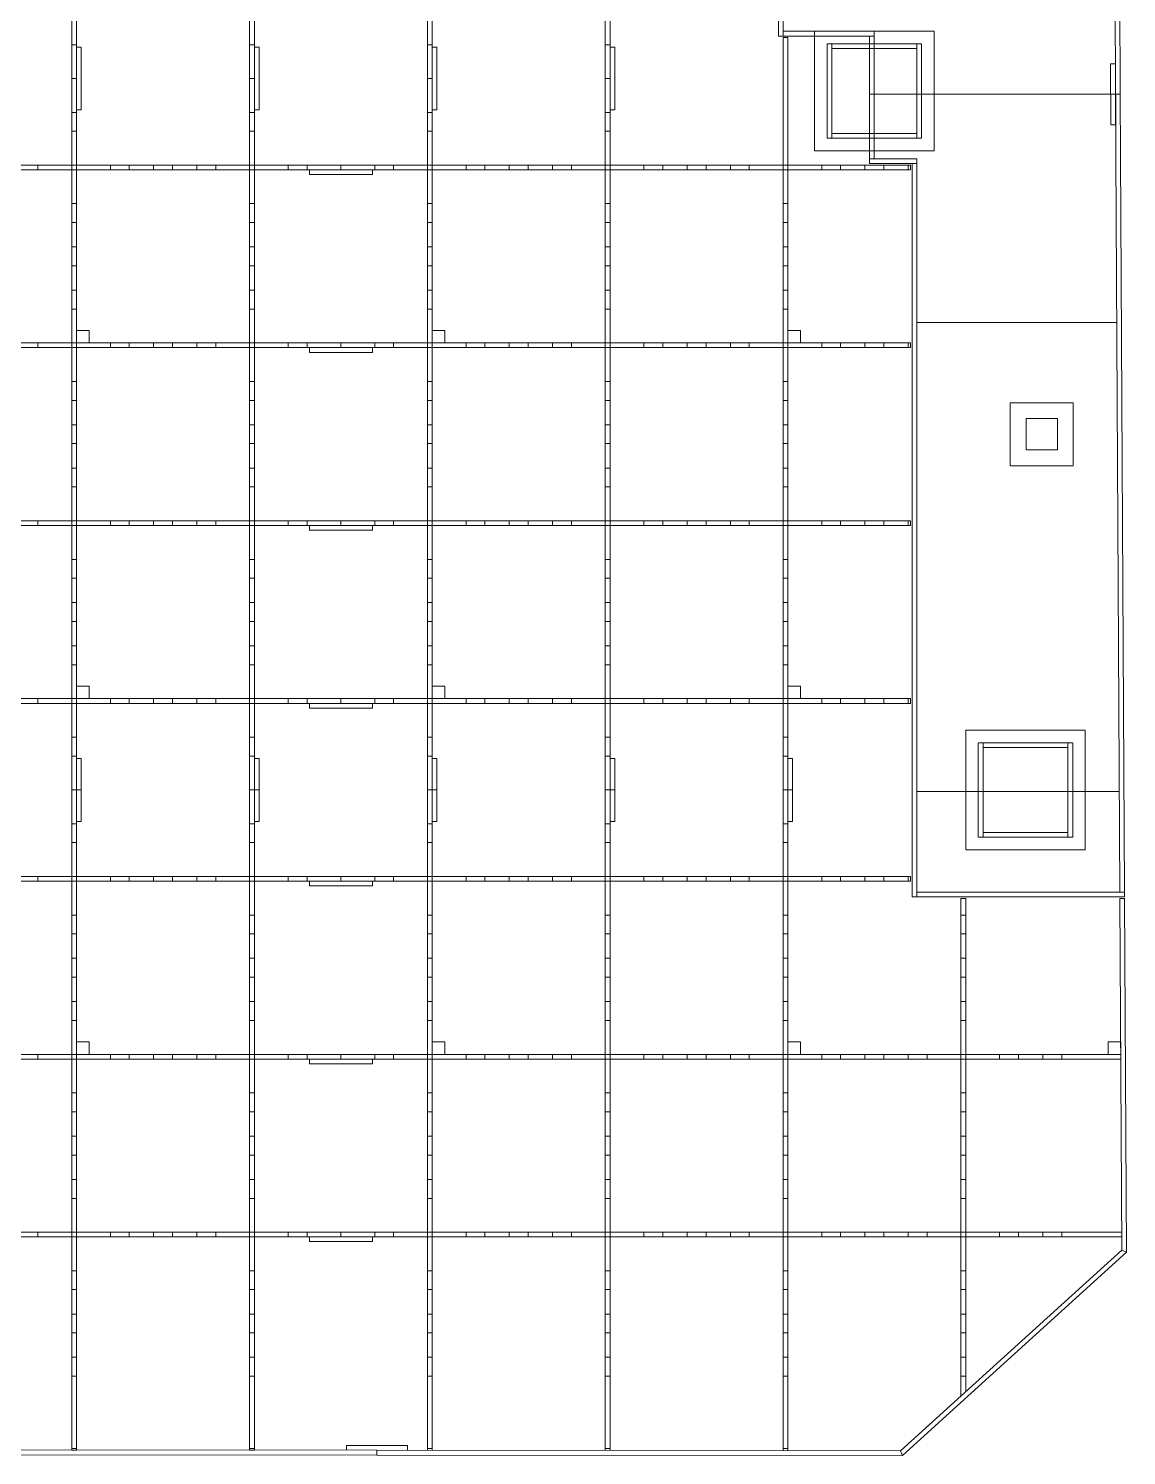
# Model space of a CAD drawing. Header units: millimetres. Extents: x -20225 to 19535, y -17853 to 10707.
# Drawn here: x 2209 to 5698, y -10110 to -5577 of the extents above; entities that cross this region are included whole.
import ezdxf

# ---------------------------------------------------------------- set-up
doc = ezdxf.new("R2010")
doc.units = ezdxf.units.MM
doc.linetypes.add('HIDDEN', pattern=[1.905, 1.27, -0.635])

msp = doc.modelspace()

# ---------------------------------------------------------------- linework, layer by layer
at = {"linetype": 'Continuous', "lineweight": 15}
for p, q in [((5654.8, -4233.9), (5663.1, -5785.3)), ((5678.1, -5785.3), (5669.8, -4240)), ((4592, -4875.3), (4592, -5600.3)), ((4607, -5600.3), (4607, -4875.3)), ((2347, -5735.3), (2347, -5460.3)), ((2362, -5460.3), (2362, -5735.3)), ((2912, -5735.3), (2912, -5460.3)), ((2927, -5460.3), (2927, -5735.3)), ((3477, -5460.3), (3477, -5735.3)), ((3492, -5735.3), (3492, -5460.3)), ((4042, -5735.3), (4042, -5460.3)), ((4057, -5460.3), (4057, -5735.3)), ((4607, -5600.3), (4592, -5600.3)), ((4607, -5585.3), (4607, -5600.3)), ((4896.5, -5585.3), (4607, -5585.3)), ((4607, -5600.3), (4896.5, -5600.3)), ((4622, -5605.3), (4607, -5605.3)), ((4607, -6010.3), (4607, -5605.3)), ((4622, -6010.3), (4622, -5605.3)), ((4707, -5965.3), (4707, -5600.3)), ((4896.5, -5600.3), (4881.5, -5600.3)), ((4881.5, -5600.3), (4881.5, -5990.3)), ((4896.5, -5600.3), (4896.5, -5585.3)), ((4896.5, -5990.3), (4896.5, -5600.3)), ((2362, -5635.3), (2377, -5635.3)), ((2362, -5835.3), (2362, -5635.3)), ((2377, -5635.3), (2377, -5835.3)), ((2927, -5835.3), (2927, -5635.3)), ((2927, -5635.3), (2942, -5635.3)), ((2942, -5635.3), (2942, -5835.3)), ((3492, -5635.3), (3507, -5635.3)), ((3492, -5835.3), (3492, -5635.3)), ((3507, -5635.3), (3507, -5835.3)), ((4057, -5835.3), (4057, -5635.3)), ((4057, -5635.3), (4072, -5635.3)), ((4072, -5635.3), (4072, -5835.3)), ((5662.6, -5688.3), (5647.6, -5688.4)), ((5647.6, -5688.4), (5648.6, -5882.4)), ((5663.6, -5882.3), (5662.6, -5688.3)), ((2362, -5735.3), (2347, -5735.3)), ((2347, -6010.3), (2347, -5735.3)), ((2362, -5735.3), (2362, -6010.3)), ((2927, -5735.3), (2912, -5735.3)), ((2912, -6010.3), (2912, -5735.3)), ((2927, -5735.3), (2927, -6010.3)), ((3492, -5735.3), (3477, -5735.3)), ((3477, -6010.3), (3477, -5735.3)), ((3492, -5735.3), (3492, -6010.3)), ((4057, -5735.3), (4042, -5735.3)), ((4042, -6010.3), (4042, -5735.3)), ((4057, -5735.3), (4057, -6010.3)), ((5678.1, -5785.3), (5663.1, -5785.3)), ((5663.1, -5785.3), (5676.7, -8320.3)), ((5691.7, -8320.3), (5678.1, -5785.3)), ((2377, -5835.3), (2362, -5835.3)), ((2942, -5835.3), (2927, -5835.3)), ((3507, -5835.3), (3492, -5835.3)), ((4072, -5835.3), (4057, -5835.3)), ((5648.6, -5882.4), (5663.6, -5882.3)), ((4881.5, -5965.3), (4707, -5965.3)), ((942, -6010.3), (3202, -6010.3)), ((3202, -6025.3), (942, -6025.3)), ((2347, -6010.3), (2362, -6010.3)), ((2362, -6025.3), (2347, -6025.3)), ((2347, -6575.3), (2347, -6025.3)), ((2362, -6025.3), (2362, -6575.3)), ((2912, -6010.3), (2927, -6010.3)), ((2927, -6025.3), (2912, -6025.3)), ((2912, -6575.3), (2912, -6025.3)), ((2927, -6025.3), (2927, -6575.3)), ((3102, -6025.3), (3302, -6025.3)), ((3102, -6040.3), (3102, -6025.3)), ((3202, -6025.3), (3202, -6010.3)), ((3202, -6010.3), (5012, -6010.3)), ((5012, -6025.3), (3202, -6025.3)), ((3302, -6025.3), (3302, -6040.3)), ((3477, -6010.3), (3492, -6010.3)), ((3492, -6025.3), (3477, -6025.3)), ((3477, -6575.3), (3477, -6025.3)), ((3492, -6025.3), (3492, -6575.3)), ((4042, -6010.3), (4057, -6010.3)), ((4057, -6025.3), (4042, -6025.3)), ((4042, -6575.3), (4042, -6025.3)), ((4057, -6025.3), (4057, -6575.3)), ((4622, -6010.3), (4607, -6010.3)), ((4622, -6025.3), (4607, -6025.3)), ((4607, -6575.3), (4607, -6025.3)), ((4622, -6025.3), (4622, -6575.3)), ((5032, -5990.3), (4881.5, -5990.3)), ((4881.5, -6005.3), (4881.5, -5990.3)), ((4881.5, -5990.3), (4896.5, -5990.3)), ((4881.5, -6005.3), (5032, -6005.3)), ((5012, -6025.3), (5012, -6010.3)), ((5032, -6005.3), (5017, -6005.3)), ((5017, -6005.3), (5017, -8335.3)), ((5032, -6005.3), (5032, -5990.3)), ((5032, -8335.3), (5032, -6005.3)), ((3302, -6040.3), (3102, -6040.3)), ((5667, -6510.3), (5032, -6510.3)), ((2362, -6575.3), (2362, -6535.3)), ((2362, -6535.3), (2402, -6535.3)), ((2402, -6535.3), (2402, -6575.3)), ((3492, -6575.3), (3492, -6535.3)), ((3492, -6535.3), (3532, -6535.3)), ((3532, -6535.3), (3532, -6575.3)), ((4622, -6575.3), (4622, -6535.3)), ((4622, -6535.3), (4662, -6535.3)), ((4662, -6535.3), (4662, -6575.3)), ((942, -6575.3), (3202, -6575.3)), ((3202, -6590.3), (942, -6590.3)), ((2347, -6575.3), (2362, -6575.3)), ((2362, -6590.3), (2347, -6590.3)), ((2347, -7140.3), (2347, -6590.3)), ((2402, -6575.3), (2362, -6575.3)), ((2362, -6590.3), (2362, -7140.3)), ((2912, -6575.3), (2927, -6575.3)), ((2927, -6590.3), (2912, -6590.3)), ((2912, -7140.3), (2912, -6590.3)), ((2927, -6590.3), (2927, -7140.3)), ((3102, -6605.3), (3102, -6590.3)), ((3102, -6590.3), (3302, -6590.3)), ((3302, -6605.3), (3102, -6605.3)), ((3202, -6575.3), (5012, -6575.3)), ((3202, -6590.3), (3202, -6575.3)), ((5012, -6590.3), (3202, -6590.3)), ((3302, -6590.3), (3302, -6605.3)), ((3477, -6575.3), (3492, -6575.3)), ((3492, -6590.3), (3477, -6590.3)), ((3477, -7140.3), (3477, -6590.3)), ((3532, -6575.3), (3492, -6575.3)), ((3492, -6590.3), (3492, -7140.3)), ((4042, -6575.3), (4057, -6575.3)), ((4057, -6590.3), (4042, -6590.3)), ((4042, -7140.3), (4042, -6590.3)), ((4057, -6590.3), (4057, -7140.3)), ((4607, -6575.3), (4622, -6575.3)), ((4622, -6590.3), (4607, -6590.3)), ((4607, -7140.3), (4607, -6590.3)), ((4662, -6575.3), (4622, -6575.3)), ((4622, -6590.3), (4622, -7140.3)), ((5012, -6590.3), (5012, -6575.3)), ((942, -7140.3), (3202, -7140.3)), ((1797, -7155.3), (2347, -7155.3)), ((2347, -7140.3), (2362, -7140.3)), ((2347, -7155.3), (2347, -7705.3)), ((2362, -7155.3), (2347, -7155.3)), ((2362, -7705.3), (2362, -7155.3)), ((2362, -7155.3), (2912, -7155.3)), ((2912, -7140.3), (2927, -7140.3)), ((2912, -7155.3), (2912, -7705.3)), ((2927, -7155.3), (2912, -7155.3)), ((2927, -7705.3), (2927, -7155.3)), ((2927, -7155.3), (3102, -7155.3)), ((3102, -7155.3), (3102, -7170.3)), ((3302, -7155.3), (3102, -7155.3)), ((3202, -7155.3), (3202, -7140.3)), ((3202, -7140.3), (5012, -7140.3)), ((3302, -7170.3), (3302, -7155.3)), ((3302, -7155.3), (3477, -7155.3)), ((3477, -7140.3), (3492, -7140.3)), ((3477, -7155.3), (3492, -7155.3)), ((3477, -7155.3), (3477, -7705.3)), ((3492, -7705.3), (3492, -7155.3)), ((3492, -7155.3), (4042, -7155.3)), ((4042, -7140.3), (4057, -7140.3)), ((4042, -7155.3), (4042, -7705.3)), ((4042, -7155.3), (4057, -7155.3)), ((4057, -7705.3), (4057, -7155.3)), ((4057, -7155.3), (4607, -7155.3)), ((4607, -7140.3), (4622, -7140.3)), ((4622, -7155.3), (4607, -7155.3)), ((4607, -7155.3), (4607, -7705.3)), ((4622, -7155.3), (5012, -7155.3)), ((4622, -7705.3), (4622, -7155.3)), ((5012, -7155.3), (5012, -7140.3)), ((3102, -7170.3), (3302, -7170.3)), ((3202, -7705.3), (942, -7705.3)), ((2347, -7705.3), (2362, -7705.3)), ((2402, -7665.3), (2362, -7665.3)), ((2362, -7665.3), (2362, -7705.3)), ((2362, -7705.3), (2402, -7705.3)), ((2402, -7705.3), (2402, -7665.3)), ((2912, -7705.3), (2927, -7705.3)), ((3202, -7705.3), (3202, -7720.3)), ((5012, -7705.3), (3202, -7705.3)), ((3492, -7705.3), (3477, -7705.3)), ((3532, -7665.3), (3492, -7665.3)), ((3492, -7665.3), (3492, -7705.3)), ((3492, -7705.3), (3532, -7705.3)), ((3532, -7705.3), (3532, -7665.3)), ((4057, -7705.3), (4042, -7705.3)), ((4607, -7705.3), (4622, -7705.3)), ((4662, -7665.3), (4622, -7665.3)), ((4622, -7665.3), (4622, -7705.3)), ((4622, -7705.3), (4662, -7705.3)), ((4662, -7705.3), (4662, -7665.3)), ((5012, -7705.3), (5012, -7720.3)), ((942, -7720.3), (3202, -7720.3)), ((2347, -7720.3), (2347, -7995.3)), ((2362, -7720.3), (2347, -7720.3)), ((2362, -7995.3), (2362, -7720.3)), ((2912, -7720.3), (2912, -7995.3)), ((2927, -7720.3), (2912, -7720.3)), ((2927, -7995.3), (2927, -7720.3)), ((3102, -7720.3), (3102, -7735.3)), ((3302, -7720.3), (3102, -7720.3)), ((3102, -7735.3), (3302, -7735.3)), ((3202, -7720.3), (5012, -7720.3)), ((3302, -7735.3), (3302, -7720.3)), ((3477, -7720.3), (3492, -7720.3)), ((3477, -7720.3), (3477, -7995.3)), ((3492, -7995.3), (3492, -7720.3)), ((4042, -7720.3), (4042, -7995.3)), ((4042, -7720.3), (4057, -7720.3)), ((4057, -7995.3), (4057, -7720.3)), ((4622, -7720.3), (4607, -7720.3)), ((4607, -7720.3), (4607, -7995.3)), ((4622, -7995.3), (4622, -7720.3)), ((2362, -7895.3), (2362, -7995.3)), ((2377, -7895.3), (2362, -7895.3)), ((2377, -7995.3), (2377, -7895.3)), ((2927, -7895.3), (2927, -7995.3)), ((2942, -7895.3), (2927, -7895.3)), ((2942, -7995.3), (2942, -7895.3)), ((3492, -7895.3), (3492, -7995.3)), ((3507, -7895.3), (3492, -7895.3)), ((3507, -7995.3), (3507, -7895.3)), ((4057, -7895.3), (4057, -7995.3)), ((4072, -7895.3), (4057, -7895.3)), ((4072, -7995.3), (4072, -7895.3)), ((4637, -7895.3), (4622, -7895.3)), ((4622, -7895.3), (4622, -7995.3)), ((4637, -7995.3), (4637, -7895.3)), ((2347, -8270.3), (2347, -7995.3)), ((2362, -7995.3), (2347, -7995.3)), ((2362, -7995.3), (2362, -8270.3)), ((2377, -7995.3), (2362, -7995.3)), ((2362, -8095.3), (2362, -7995.3)), ((2377, -7995.3), (2377, -8095.3)), ((2912, -8270.3), (2912, -7995.3)), ((2927, -7995.3), (2912, -7995.3)), ((2942, -7995.3), (2927, -7995.3)), ((2927, -8095.3), (2927, -7995.3)), ((2927, -7995.3), (2927, -8270.3)), ((2942, -7995.3), (2942, -8095.3)), ((3477, -8270.3), (3477, -7995.3)), ((3492, -7995.3), (3477, -7995.3)), ((3492, -7995.3), (3492, -8270.3)), ((3507, -7995.3), (3492, -7995.3)), ((3492, -8095.3), (3492, -7995.3)), ((3507, -7995.3), (3507, -8095.3)), ((4042, -8270.3), (4042, -7995.3)), ((4057, -7995.3), (4042, -7995.3)), ((4057, -7995.3), (4057, -8270.3)), ((4072, -7995.3), (4057, -7995.3)), ((4057, -8095.3), (4057, -7995.3)), ((4072, -7995.3), (4072, -8095.3)), ((4607, -8270.3), (4607, -7995.3)), ((4622, -7995.3), (4607, -7995.3)), ((4622, -7995.3), (4622, -8270.3)), ((4637, -7995.3), (4622, -7995.3)), ((4622, -8095.3), (4622, -7995.3)), ((4637, -7995.3), (4637, -8095.3)), ((5032, -8000.3), (5675, -8000.3)), ((2377, -8095.3), (2362, -8095.3)), ((2942, -8095.3), (2927, -8095.3)), ((3507, -8095.3), (3492, -8095.3)), ((4072, -8095.3), (4057, -8095.3)), ((4637, -8095.3), (4622, -8095.3)), ((942, -8270.3), (3202, -8270.3)), ((3202, -8285.3), (942, -8285.3)), ((2347, -8270.3), (2362, -8270.3)), ((2362, -8285.3), (2347, -8285.3)), ((2347, -8835.3), (2347, -8285.3)), ((2362, -8285.3), (2362, -8835.3)), ((2912, -8270.3), (2927, -8270.3)), ((2927, -8285.3), (2912, -8285.3)), ((2912, -8835.3), (2912, -8285.3)), ((2927, -8285.3), (2927, -8835.3)), ((3102, -8285.3), (3302, -8285.3)), ((3102, -8300.3), (3102, -8285.3)), ((3202, -8285.3), (3202, -8270.3)), ((3202, -8270.3), (5012, -8270.3)), ((5012, -8285.3), (3202, -8285.3)), ((3302, -8285.3), (3302, -8300.3)), ((3477, -8270.3), (3492, -8270.3)), ((3477, -8835.3), (3477, -8285.3)), ((3492, -8285.3), (3477, -8285.3)), ((3492, -8285.3), (3492, -8835.3)), ((4042, -8270.3), (4057, -8270.3)), ((4057, -8285.3), (4042, -8285.3)), ((4042, -8835.3), (4042, -8285.3)), ((4057, -8285.3), (4057, -8835.3)), ((4607, -8270.3), (4622, -8270.3)), ((4607, -8835.3), (4607, -8285.3)), ((4622, -8285.3), (4607, -8285.3)), ((4622, -8285.3), (4622, -8835.3)), ((5012, -8285.3), (5012, -8270.3)), ((3302, -8300.3), (3102, -8300.3)), ((5017, -8335.3), (5032, -8335.3)), ((5032, -8320.3), (5032, -8335.3)), ((5691.7, -8320.3), (5032, -8320.3)), ((5032, -8335.3), (5691.8, -8335.3)), ((5172, -8835.3), (5172, -8340.3)), ((5187, -8340.3), (5172, -8340.3)), ((5187, -8340.3), (5187, -8835.3)), ((5676.7, -8320.3), (5691.7, -8320.3)), ((5682.8, -9457.5), (5676.8, -8340.3)), ((5676.8, -8340.3), (5691.8, -8340.3)), ((5691.8, -8335.3), (5691.7, -8320.3)), ((5697.8, -9464.1), (5691.8, -8340.3)), ((942, -8835.3), (3202, -8835.3)), ((2347, -8835.3), (2362, -8835.3)), ((2362, -8835.3), (2362, -8795.3)), ((2362, -8795.3), (2402, -8795.3)), ((2402, -8835.3), (2362, -8835.3)), ((2402, -8795.3), (2402, -8835.3)), ((2912, -8835.3), (2927, -8835.3)), ((3202, -8835.3), (5679.4, -8835.3)), ((3202, -8850.3), (3202, -8835.3)), ((3477, -8835.3), (3492, -8835.3)), ((3492, -8835.3), (3492, -8795.3)), ((3492, -8795.3), (3532, -8795.3)), ((3532, -8835.3), (3492, -8835.3)), ((3532, -8795.3), (3532, -8835.3)), ((4042, -8835.3), (4057, -8835.3)), ((4607, -8835.3), (4622, -8835.3)), ((4622, -8835.3), (4622, -8795.3)), ((4622, -8795.3), (4662, -8795.3)), ((4662, -8835.3), (4622, -8835.3)), ((4662, -8795.3), (4662, -8835.3)), ((5172, -8835.3), (5187, -8835.3)), ((5639.4, -8835.3), (5639.4, -8795.3)), ((5639.4, -8795.3), (5679.2, -8795.3)), ((5679.4, -8835.3), (5639.4, -8835.3)), ((5679.4, -8835.3), (5679.2, -8795.3)), ((5679.4, -8795.3), (5679.2, -8795.3)), ((5679.4, -8835.3), (5679.4, -8795.3)), ((2347, -8850.3), (1797, -8850.3)), ((2362, -8850.3), (2347, -8850.3)), ((2347, -8850.3), (2347, -9400.3)), ((2362, -9400.3), (2362, -8850.3)), ((2912, -8850.3), (2362, -8850.3)), ((2927, -8850.3), (2912, -8850.3)), ((2912, -8850.3), (2912, -9400.3)), ((2927, -9400.3), (2927, -8850.3)), ((3202, -8850.3), (2927, -8850.3)), ((3102, -8850.3), (3102, -8865.3)), ((3102, -8850.3), (3302, -8850.3)), ((3102, -8865.3), (3302, -8865.3)), ((5679.5, -8850.3), (3202, -8850.3)), ((3302, -8850.3), (3302, -8865.3)), ((3477, -9400.3), (3477, -8850.3)), ((3492, -8850.3), (3477, -8850.3)), ((3492, -8850.3), (3492, -9400.3)), ((4057, -8850.3), (4042, -8850.3)), ((4042, -9400.3), (4042, -8850.3)), ((4057, -8850.3), (4057, -9400.3)), ((4607, -9400.3), (4607, -8850.3)), ((4622, -8850.3), (4607, -8850.3)), ((4622, -8850.3), (4622, -9400.3)), ((5172, -9400.3), (5172, -8850.3)), ((5187, -8850.3), (5172, -8850.3)), ((5187, -8850.3), (5187, -9400.3)), ((3202, -9400.3), (942, -9400.3)), ((942, -9415.3), (3202, -9415.3)), ((2347, -9400.3), (2362, -9400.3)), ((2362, -9415.3), (2347, -9415.3)), ((2347, -9415.3), (2347, -10092.3)), ((2362, -10092.4), (2362, -9415.3)), ((2912, -9400.3), (2927, -9400.3)), ((2927, -9415.3), (2912, -9415.3)), ((2912, -9415.3), (2912, -10092.8)), ((2927, -10092.8), (2927, -9415.3)), ((3102, -9415.3), (3102, -9430.3)), ((3202, -9400.3), (3202, -9415.3)), ((3202, -9400.3), (5682.5, -9400.3)), ((5682.5, -9415.3), (3202, -9415.3)), ((3202, -9415.3), (3302, -9415.3)), ((3302, -9415.3), (3302, -9430.3)), ((3477, -9400.3), (3492, -9400.3)), ((3477, -10093.3), (3477, -9415.3)), ((3492, -9415.3), (3477, -9415.3)), ((3492, -9415.3), (3492, -10093.3)), ((4042, -9400.3), (4057, -9400.3)), ((4057, -9415.3), (4042, -9415.3)), ((4042, -10093.8), (4042, -9415.3)), ((4057, -9415.3), (4057, -10093.8)), ((4607, -9400.3), (4622, -9400.3)), ((4607, -10094.3), (4607, -9415.3)), ((4622, -9415.3), (4607, -9415.3)), ((4622, -9415.3), (4622, -10094.3)), ((5172, -9400.3), (5187, -9400.3)), ((5172, -9920.7), (5172, -9415.3)), ((5187, -9415.3), (5172, -9415.3)), ((5187, -9415.3), (5187, -9907.1)), ((3102, -9430.3), (3302, -9430.3)), ((4980.2, -10094.6), (5682.8, -9457.5)), ((4986, -10109.6), (5697.8, -9464.1)), ((5697.8, -9464.1), (5682.8, -9457.5)), ((1646.5, -10091.7), (3316.3, -10093.2)), ((1646.5, -10106.7), (3316.3, -10108.2)), ((2347, -10092.3), (2362, -10092.4)), ((2912, -10092.8), (2927, -10092.8)), ((3219.3, -10093.1), (3219.3, -10078.1)), ((3219.3, -10078.1), (3413.3, -10078.2)), ((3316.3, -10093.2), (4980.2, -10094.6)), ((3316.3, -10108.2), (3316.3, -10093.2)), ((3316.3, -10108.2), (4986, -10109.6)), ((3413.3, -10078.2), (3413.3, -10093.2)), ((4986, -10109.6), (4980.2, -10094.6))]:
    msp.add_line(p, q, dxfattribs=at)
at = {"linetype": 'HIDDEN', "lineweight": 0}
for p, q in [((4707, -5600.3), (4707, -5585.3)), ((4896.5, -5585.3), (5087, -5585.3)), ((5087, -5585.3), (5087, -5965.3)), ((2347, -5627.8), (2362, -5627.8)), ((2912, -5627.8), (2927, -5627.8)), ((3477, -5627.8), (3492, -5627.8)), ((4042, -5627.8), (4057, -5627.8)), ((4747, -5625.3), (4762, -5625.3)), ((4747, -5925.3), (4747, -5625.3)), ((4762, -5625.3), (4762, -5925.3)), ((4762, -5640.3), (4762, -5625.3)), ((4762, -5625.3), (5032, -5625.3)), ((5032, -5640.3), (4762, -5640.3)), ((5032, -5625.3), (5032, -5640.3)), ((5032, -5925.3), (5032, -5625.3)), ((5032, -5625.3), (5047, -5625.3)), ((5047, -5625.3), (5047, -5925.3)), ((4881.5, -5785.3), (5663.1, -5785.3)), ((2362, -5842.8), (2347, -5842.8)), ((2927, -5842.8), (2912, -5842.8)), ((3492, -5842.8), (3477, -5842.8)), ((4057, -5842.8), (4042, -5842.8)), ((2347, -5902.8), (2362, -5902.8)), ((2912, -5902.8), (2927, -5902.8)), ((3477, -5902.8), (3492, -5902.8)), ((4042, -5902.8), (4057, -5902.8)), ((4762, -5925.3), (4747, -5925.3)), ((4762, -5925.3), (4762, -5910.3)), ((4762, -5910.3), (5032, -5910.3)), ((5032, -5925.3), (4762, -5925.3)), ((5032, -5910.3), (5032, -5925.3)), ((5047, -5925.3), (5032, -5925.3)), ((5087, -5965.3), (4881.5, -5965.3)), ((2239.5, -6025.3), (2239.5, -6010.3)), ((2347, -6025.3), (2347, -6010.3)), ((2362, -6010.3), (2362, -6025.3)), ((2469.5, -6010.3), (2469.5, -6025.3)), ((2529.5, -6025.3), (2529.5, -6010.3)), ((2607, -6010.3), (2607, -6025.3)), ((2667, -6025.3), (2667, -6010.3)), ((2744.5, -6010.3), (2744.5, -6025.3)), ((2804.5, -6025.3), (2804.5, -6010.3)), ((2912, -6025.3), (2912, -6010.3)), ((2927, -6010.3), (2927, -6025.3)), ((3034.5, -6010.3), (3034.5, -6025.3)), ((3094.5, -6025.3), (3094.5, -6010.3)), ((3309.5, -6010.3), (3309.5, -6025.3)), ((3369.5, -6025.3), (3369.5, -6010.3)), ((3477, -6025.3), (3477, -6010.3)), ((3492, -6010.3), (3492, -6025.3)), ((3599.5, -6010.3), (3599.5, -6025.3)), ((3659.5, -6025.3), (3659.5, -6010.3)), ((3737, -6010.3), (3737, -6025.3)), ((3797, -6025.3), (3797, -6010.3)), ((3874.5, -6010.3), (3874.5, -6025.3)), ((3934.5, -6025.3), (3934.5, -6010.3)), ((4042, -6025.3), (4042, -6010.3)), ((4057, -6010.3), (4057, -6025.3)), ((4164.5, -6010.3), (4164.5, -6025.3)), ((4224.5, -6025.3), (4224.5, -6010.3)), ((4302, -6010.3), (4302, -6025.3)), ((4362, -6025.3), (4362, -6010.3)), ((4439.5, -6010.3), (4439.5, -6025.3)), ((4499.5, -6025.3), (4499.5, -6010.3)), ((4607, -6025.3), (4607, -6010.3)), ((4622, -6010.3), (4622, -6025.3)), ((4729.5, -6010.3), (4729.5, -6025.3)), ((4789.5, -6025.3), (4789.5, -6010.3)), ((4867, -6010.3), (4867, -6025.3)), ((4927, -6025.3), (4927, -6010.3)), ((5004.5, -6010.3), (5004.5, -6025.3)), ((2362, -6132.8), (2347, -6132.8)), ((2927, -6132.8), (2912, -6132.8)), ((3492, -6132.8), (3477, -6132.8)), ((4057, -6132.8), (4042, -6132.8)), ((4622, -6132.8), (4607, -6132.8)), ((2347, -6192.8), (2362, -6192.8)), ((2912, -6192.8), (2927, -6192.8)), ((3477, -6192.8), (3492, -6192.8)), ((4042, -6192.8), (4057, -6192.8)), ((4607, -6192.8), (4622, -6192.8)), ((2362, -6270.3), (2347, -6270.3)), ((2927, -6270.3), (2912, -6270.3)), ((3492, -6270.3), (3477, -6270.3)), ((4057, -6270.3), (4042, -6270.3)), ((4622, -6270.3), (4607, -6270.3)), ((2347, -6330.3), (2362, -6330.3)), ((2912, -6330.3), (2927, -6330.3)), ((3477, -6330.3), (3492, -6330.3)), ((4042, -6330.3), (4057, -6330.3)), ((4607, -6330.3), (4622, -6330.3)), ((2362, -6407.8), (2347, -6407.8)), ((2927, -6407.8), (2912, -6407.8)), ((3492, -6407.8), (3477, -6407.8)), ((4057, -6407.8), (4042, -6407.8)), ((4622, -6407.8), (4607, -6407.8)), ((2347, -6467.8), (2362, -6467.8)), ((2912, -6467.8), (2927, -6467.8)), ((3477, -6467.8), (3492, -6467.8)), ((4042, -6467.8), (4057, -6467.8)), ((4607, -6467.8), (4622, -6467.8)), ((2239.5, -6590.3), (2239.5, -6575.3)), ((2347, -6590.3), (2347, -6575.3)), ((2362, -6575.3), (2362, -6590.3)), ((2469.5, -6575.3), (2469.5, -6590.3)), ((2529.5, -6590.3), (2529.5, -6575.3)), ((2607, -6575.3), (2607, -6590.3)), ((2667, -6590.3), (2667, -6575.3)), ((2744.5, -6575.3), (2744.5, -6590.3)), ((2804.5, -6590.3), (2804.5, -6575.3)), ((2912, -6590.3), (2912, -6575.3)), ((2927, -6575.3), (2927, -6590.3)), ((3034.5, -6575.3), (3034.5, -6590.3)), ((3094.5, -6590.3), (3094.5, -6575.3)), ((3309.5, -6575.3), (3309.5, -6590.3)), ((3369.5, -6590.3), (3369.5, -6575.3)), ((3477, -6590.3), (3477, -6575.3)), ((3492, -6575.3), (3492, -6590.3)), ((3599.5, -6575.3), (3599.5, -6590.3)), ((3659.5, -6590.3), (3659.5, -6575.3)), ((3737, -6575.3), (3737, -6590.3)), ((3797, -6590.3), (3797, -6575.3)), ((3874.5, -6575.3), (3874.5, -6590.3)), ((3934.5, -6590.3), (3934.5, -6575.3)), ((4042, -6590.3), (4042, -6575.3)), ((4057, -6575.3), (4057, -6590.3)), ((4164.5, -6575.3), (4164.5, -6590.3)), ((4224.5, -6590.3), (4224.5, -6575.3)), ((4302, -6575.3), (4302, -6590.3)), ((4362, -6590.3), (4362, -6575.3)), ((4439.5, -6575.3), (4439.5, -6590.3)), ((4499.5, -6590.3), (4499.5, -6575.3)), ((4607, -6590.3), (4607, -6575.3)), ((4622, -6575.3), (4622, -6590.3)), ((4729.5, -6575.3), (4729.5, -6590.3)), ((4789.5, -6590.3), (4789.5, -6575.3)), ((4867, -6575.3), (4867, -6590.3)), ((4927, -6590.3), (4927, -6575.3)), ((5004.5, -6575.3), (5004.5, -6590.3)), ((2362, -6697.8), (2347, -6697.8)), ((2927, -6697.8), (2912, -6697.8)), ((3492, -6697.8), (3477, -6697.8)), ((4057, -6697.8), (4042, -6697.8)), ((4622, -6697.8), (4607, -6697.8)), ((2347, -6757.8), (2362, -6757.8)), ((2912, -6757.8), (2927, -6757.8)), ((3477, -6757.8), (3492, -6757.8)), ((4042, -6757.8), (4057, -6757.8)), ((4607, -6757.8), (4622, -6757.8)), ((5328.7, -6765.3), (5528.7, -6765.3)), ((5328.7, -6965.3), (5328.7, -6765.3)), ((5528.7, -6765.3), (5528.7, -6965.3)), ((2362, -6835.3), (2347, -6835.3)), ((2927, -6835.3), (2912, -6835.3)), ((3492, -6835.3), (3477, -6835.3)), ((4057, -6835.3), (4042, -6835.3)), ((4622, -6835.3), (4607, -6835.3)), ((5378.7, -6815.3), (5478.7, -6815.3)), ((5378.7, -6915.3), (5378.7, -6815.3)), ((5478.7, -6815.3), (5478.7, -6915.3)), ((2347, -6895.3), (2362, -6895.3)), ((2912, -6895.3), (2927, -6895.3)), ((3477, -6895.3), (3492, -6895.3)), ((4042, -6895.3), (4057, -6895.3)), ((4607, -6895.3), (4622, -6895.3)), ((5478.7, -6915.3), (5378.7, -6915.3)), ((2362, -6972.8), (2347, -6972.8)), ((2927, -6972.8), (2912, -6972.8)), ((3492, -6972.8), (3477, -6972.8)), ((4057, -6972.8), (4042, -6972.8)), ((4622, -6972.8), (4607, -6972.8)), ((5528.7, -6965.3), (5328.7, -6965.3)), ((2347, -7032.8), (2362, -7032.8)), ((2912, -7032.8), (2927, -7032.8)), ((3477, -7032.8), (3492, -7032.8)), ((4042, -7032.8), (4057, -7032.8)), ((4607, -7032.8), (4622, -7032.8)), ((2239.5, -7155.3), (2239.5, -7140.3)), ((2347, -7155.3), (2347, -7140.3)), ((2362, -7140.3), (2362, -7155.3)), ((2469.5, -7140.3), (2469.5, -7155.3)), ((2529.5, -7155.3), (2529.5, -7140.3)), ((2607, -7140.3), (2607, -7155.3)), ((2667, -7155.3), (2667, -7140.3)), ((2744.5, -7140.3), (2744.5, -7155.3)), ((2804.5, -7155.3), (2804.5, -7140.3)), ((2912, -7155.3), (2912, -7140.3)), ((2927, -7140.3), (2927, -7155.3)), ((3034.5, -7140.3), (3034.5, -7155.3)), ((3094.5, -7155.3), (3094.5, -7140.3)), ((3309.5, -7140.3), (3309.5, -7155.3)), ((3369.5, -7155.3), (3369.5, -7140.3)), ((3477, -7155.3), (3477, -7140.3)), ((3492, -7140.3), (3492, -7155.3)), ((3599.5, -7140.3), (3599.5, -7155.3)), ((3659.5, -7155.3), (3659.5, -7140.3)), ((3737, -7140.3), (3737, -7155.3)), ((3797, -7155.3), (3797, -7140.3)), ((3874.5, -7140.3), (3874.5, -7155.3)), ((3934.5, -7155.3), (3934.5, -7140.3)), ((4042, -7155.3), (4042, -7140.3)), ((4057, -7140.3), (4057, -7155.3)), ((4164.5, -7140.3), (4164.5, -7155.3)), ((4224.5, -7155.3), (4224.5, -7140.3)), ((4302, -7140.3), (4302, -7155.3)), ((4362, -7155.3), (4362, -7140.3)), ((4439.5, -7140.3), (4439.5, -7155.3)), ((4499.5, -7155.3), (4499.5, -7140.3)), ((4607, -7155.3), (4607, -7140.3)), ((4622, -7140.3), (4622, -7155.3)), ((4729.5, -7140.3), (4729.5, -7155.3)), ((4789.5, -7155.3), (4789.5, -7140.3)), ((4867, -7140.3), (4867, -7155.3)), ((4927, -7155.3), (4927, -7140.3)), ((5004.5, -7140.3), (5004.5, -7155.3)), ((2362, -7262.8), (2347, -7262.8)), ((2927, -7262.8), (2912, -7262.8)), ((3492, -7262.8), (3477, -7262.8)), ((4057, -7262.8), (4042, -7262.8)), ((4622, -7262.8), (4607, -7262.8)), ((2347, -7322.8), (2362, -7322.8)), ((2912, -7322.8), (2927, -7322.8)), ((3477, -7322.8), (3492, -7322.8)), ((4042, -7322.8), (4057, -7322.8)), ((4607, -7322.8), (4622, -7322.8)), ((2362, -7400.3), (2347, -7400.3)), ((2927, -7400.3), (2912, -7400.3)), ((3492, -7400.3), (3477, -7400.3)), ((4057, -7400.3), (4042, -7400.3)), ((4622, -7400.3), (4607, -7400.3)), ((2347, -7460.3), (2362, -7460.3)), ((2912, -7460.3), (2927, -7460.3)), ((3477, -7460.3), (3492, -7460.3)), ((4042, -7460.3), (4057, -7460.3)), ((4607, -7460.3), (4622, -7460.3)), ((2362, -7537.8), (2347, -7537.8)), ((2927, -7537.8), (2912, -7537.8)), ((3492, -7537.8), (3477, -7537.8)), ((4057, -7537.8), (4042, -7537.8)), ((4622, -7537.8), (4607, -7537.8)), ((2347, -7597.8), (2362, -7597.8)), ((2912, -7597.8), (2927, -7597.8)), ((3477, -7597.8), (3492, -7597.8)), ((4042, -7597.8), (4057, -7597.8)), ((4607, -7597.8), (4622, -7597.8)), ((2239.5, -7720.3), (2239.5, -7705.3)), ((2347, -7720.3), (2347, -7705.3)), ((2362, -7705.3), (2362, -7720.3)), ((2469.5, -7705.3), (2469.5, -7720.3)), ((2529.5, -7720.3), (2529.5, -7705.3)), ((2607, -7705.3), (2607, -7720.3)), ((2667, -7720.3), (2667, -7705.3)), ((2744.5, -7705.3), (2744.5, -7720.3)), ((2804.5, -7720.3), (2804.5, -7705.3)), ((2912, -7720.3), (2912, -7705.3)), ((2927, -7705.3), (2927, -7720.3)), ((3034.5, -7705.3), (3034.5, -7720.3)), ((3094.5, -7720.3), (3094.5, -7705.3)), ((3309.5, -7705.3), (3309.5, -7720.3)), ((3369.5, -7720.3), (3369.5, -7705.3)), ((3477, -7720.3), (3477, -7705.3)), ((3492, -7705.3), (3492, -7720.3)), ((3599.5, -7705.3), (3599.5, -7720.3)), ((3659.5, -7720.3), (3659.5, -7705.3)), ((3737, -7705.3), (3737, -7720.3)), ((3797, -7720.3), (3797, -7705.3)), ((3874.5, -7705.3), (3874.5, -7720.3)), ((3934.5, -7720.3), (3934.5, -7705.3)), ((4042, -7720.3), (4042, -7705.3)), ((4057, -7705.3), (4057, -7720.3)), ((4164.5, -7705.3), (4164.5, -7720.3)), ((4224.5, -7720.3), (4224.5, -7705.3)), ((4302, -7705.3), (4302, -7720.3)), ((4362, -7720.3), (4362, -7705.3)), ((4439.5, -7705.3), (4439.5, -7720.3)), ((4499.5, -7720.3), (4499.5, -7705.3)), ((4607, -7720.3), (4607, -7705.3)), ((4622, -7705.3), (4622, -7720.3)), ((4729.5, -7705.3), (4729.5, -7720.3)), ((4789.5, -7720.3), (4789.5, -7705.3)), ((4867, -7705.3), (4867, -7720.3)), ((4927, -7720.3), (4927, -7705.3)), ((5004.5, -7705.3), (5004.5, -7720.3)), ((2362, -7827.8), (2347, -7827.8)), ((2927, -7827.8), (2912, -7827.8)), ((3492, -7827.8), (3477, -7827.8)), ((4057, -7827.8), (4042, -7827.8)), ((4622, -7827.8), (4607, -7827.8)), ((5187, -7805.3), (5567, -7805.3)), ((5187, -8185.3), (5187, -7805.3)), ((5567, -7805.3), (5567, -8185.3)), ((5227, -8145.3), (5227, -7845.3)), ((5227, -7845.3), (5242, -7845.3)), ((5242, -7845.3), (5242, -8145.3)), ((5242, -7845.3), (5512, -7845.3)), ((5242, -7860.3), (5242, -7845.3)), ((5512, -7860.3), (5242, -7860.3)), ((5512, -8145.3), (5512, -7845.3)), ((5512, -7845.3), (5527, -7845.3)), ((5512, -7845.3), (5512, -7860.3)), ((5527, -7845.3), (5527, -8145.3)), ((2347, -7887.8), (2362, -7887.8)), ((2912, -7887.8), (2927, -7887.8)), ((3477, -7887.8), (3492, -7887.8)), ((4042, -7887.8), (4057, -7887.8)), ((4607, -7887.8), (4622, -7887.8)), ((2362, -8102.8), (2347, -8102.8)), ((2927, -8102.8), (2912, -8102.8)), ((3492, -8102.8), (3477, -8102.8)), ((4057, -8102.8), (4042, -8102.8)), ((4622, -8102.8), (4607, -8102.8)), ((5242, -8145.3), (5227, -8145.3)), ((5242, -8130.3), (5512, -8130.3)), ((5242, -8145.3), (5242, -8130.3)), ((5512, -8145.3), (5242, -8145.3)), ((5512, -8130.3), (5512, -8145.3)), ((5527, -8145.3), (5512, -8145.3)), ((2347, -8162.8), (2362, -8162.8)), ((2912, -8162.8), (2927, -8162.8)), ((3477, -8162.8), (3492, -8162.8)), ((4042, -8162.8), (4057, -8162.8)), ((4607, -8162.8), (4622, -8162.8)), ((5567, -8185.3), (5187, -8185.3)), ((2239.5, -8285.3), (2239.5, -8270.3)), ((2347, -8285.3), (2347, -8270.3)), ((2362, -8270.3), (2362, -8285.3)), ((2469.5, -8270.3), (2469.5, -8285.3)), ((2529.5, -8285.3), (2529.5, -8270.3)), ((2607, -8270.3), (2607, -8285.3)), ((2667, -8285.3), (2667, -8270.3)), ((2744.5, -8270.3), (2744.5, -8285.3)), ((2804.5, -8285.3), (2804.5, -8270.3)), ((2912, -8285.3), (2912, -8270.3)), ((2927, -8270.3), (2927, -8285.3)), ((3034.5, -8270.3), (3034.5, -8285.3)), ((3094.5, -8285.3), (3094.5, -8270.3)), ((3309.5, -8270.3), (3309.5, -8285.3)), ((3369.5, -8285.3), (3369.5, -8270.3)), ((3477, -8285.3), (3477, -8270.3)), ((3492, -8270.3), (3492, -8285.3)), ((3599.5, -8270.3), (3599.5, -8285.3)), ((3659.5, -8285.3), (3659.5, -8270.3)), ((3737, -8270.3), (3737, -8285.3)), ((3797, -8285.3), (3797, -8270.3)), ((3874.5, -8270.3), (3874.5, -8285.3)), ((3934.5, -8285.3), (3934.5, -8270.3)), ((4042, -8285.3), (4042, -8270.3)), ((4057, -8270.3), (4057, -8285.3)), ((4164.5, -8270.3), (4164.5, -8285.3)), ((4224.5, -8285.3), (4224.5, -8270.3)), ((4302, -8270.3), (4302, -8285.3)), ((4362, -8285.3), (4362, -8270.3)), ((4439.5, -8270.3), (4439.5, -8285.3)), ((4499.5, -8285.3), (4499.5, -8270.3)), ((4607, -8285.3), (4607, -8270.3)), ((4622, -8270.3), (4622, -8285.3)), ((4729.5, -8270.3), (4729.5, -8285.3)), ((4789.5, -8285.3), (4789.5, -8270.3)), ((4867, -8270.3), (4867, -8285.3)), ((4927, -8285.3), (4927, -8270.3)), ((5004.5, -8270.3), (5004.5, -8285.3)), ((2362, -8392.8), (2347, -8392.8)), ((2927, -8392.8), (2912, -8392.8)), ((3492, -8392.8), (3477, -8392.8)), ((4057, -8392.8), (4042, -8392.8)), ((4622, -8392.8), (4607, -8392.8)), ((5187, -8392.8), (5172, -8392.8)), ((2347, -8452.8), (2362, -8452.8)), ((2912, -8452.8), (2927, -8452.8)), ((3477, -8452.8), (3492, -8452.8)), ((4042, -8452.8), (4057, -8452.8)), ((4607, -8452.8), (4622, -8452.8)), ((5172, -8452.8), (5187, -8452.8)), ((2362, -8530.3), (2347, -8530.3)), ((2927, -8530.3), (2912, -8530.3)), ((3492, -8530.3), (3477, -8530.3)), ((4057, -8530.3), (4042, -8530.3)), ((4622, -8530.3), (4607, -8530.3)), ((5187, -8530.3), (5172, -8530.3)), ((2347, -8590.3), (2362, -8590.3)), ((2912, -8590.3), (2927, -8590.3)), ((3477, -8590.3), (3492, -8590.3)), ((4042, -8590.3), (4057, -8590.3)), ((4607, -8590.3), (4622, -8590.3)), ((5172, -8590.3), (5187, -8590.3)), ((2362, -8667.8), (2347, -8667.8)), ((2927, -8667.8), (2912, -8667.8)), ((3492, -8667.8), (3477, -8667.8)), ((4057, -8667.8), (4042, -8667.8)), ((4622, -8667.8), (4607, -8667.8)), ((5187, -8667.8), (5172, -8667.8)), ((2347, -8727.8), (2362, -8727.8)), ((2912, -8727.8), (2927, -8727.8)), ((3477, -8727.8), (3492, -8727.8)), ((4042, -8727.8), (4057, -8727.8)), ((4607, -8727.8), (4622, -8727.8)), ((5172, -8727.8), (5187, -8727.8)), ((2239.5, -8850.3), (2239.5, -8835.3)), ((2347, -8850.3), (2347, -8835.3)), ((2362, -8835.3), (2362, -8850.3)), ((2469.5, -8835.3), (2469.5, -8850.3)), ((2529.5, -8850.3), (2529.5, -8835.3)), ((2607, -8835.3), (2607, -8850.3)), ((2667, -8850.3), (2667, -8835.3)), ((2744.5, -8835.3), (2744.5, -8850.3)), ((2804.5, -8850.3), (2804.5, -8835.3)), ((2912, -8850.3), (2912, -8835.3)), ((2927, -8835.3), (2927, -8850.3)), ((3034.5, -8835.3), (3034.5, -8850.3)), ((3094.5, -8850.3), (3094.5, -8835.3)), ((3309.5, -8835.3), (3309.5, -8850.3)), ((3369.5, -8850.3), (3369.5, -8835.3)), ((3477, -8850.3), (3477, -8835.3)), ((3492, -8835.3), (3492, -8850.3)), ((3599.5, -8835.3), (3599.5, -8850.3)), ((3659.5, -8850.3), (3659.5, -8835.3)), ((3737, -8835.3), (3737, -8850.3)), ((3797, -8850.3), (3797, -8835.3)), ((3874.5, -8835.3), (3874.5, -8850.3)), ((3934.5, -8850.3), (3934.5, -8835.3)), ((4042, -8850.3), (4042, -8835.3)), ((4057, -8835.3), (4057, -8850.3)), ((4164.5, -8835.3), (4164.5, -8850.3)), ((4224.5, -8850.3), (4224.5, -8835.3)), ((4302, -8835.3), (4302, -8850.3)), ((4362, -8850.3), (4362, -8835.3)), ((4439.5, -8835.3), (4439.5, -8850.3)), ((4499.5, -8850.3), (4499.5, -8835.3)), ((4607, -8850.3), (4607, -8835.3)), ((4622, -8835.3), (4622, -8850.3)), ((4729.5, -8835.3), (4729.5, -8850.3)), ((4789.5, -8850.3), (4789.5, -8835.3)), ((4867, -8835.3), (4867, -8850.3)), ((4927, -8850.3), (4927, -8835.3)), ((5004.5, -8835.3), (5004.5, -8850.3)), ((5064.5, -8850.3), (5064.5, -8835.3)), ((5172, -8850.3), (5172, -8835.3)), ((5187, -8835.3), (5187, -8850.3)), ((5294.5, -8835.3), (5294.5, -8850.3)), ((5354.5, -8850.3), (5354.5, -8835.3)), ((5432, -8835.3), (5432, -8850.3)), ((5492, -8850.3), (5492, -8835.3)), ((2362, -8957.8), (2347, -8957.8)), ((2927, -8957.8), (2912, -8957.8)), ((3492, -8957.8), (3477, -8957.8)), ((4057, -8957.8), (4042, -8957.8)), ((4622, -8957.8), (4607, -8957.8)), ((5187, -8957.8), (5172, -8957.8)), ((2347, -9017.8), (2362, -9017.8)), ((2912, -9017.8), (2927, -9017.8)), ((3477, -9017.8), (3492, -9017.8)), ((4042, -9017.8), (4057, -9017.8)), ((4607, -9017.8), (4622, -9017.8)), ((5172, -9017.8), (5187, -9017.8)), ((2362, -9095.3), (2347, -9095.3)), ((2927, -9095.3), (2912, -9095.3)), ((3492, -9095.3), (3477, -9095.3)), ((4057, -9095.3), (4042, -9095.3)), ((4622, -9095.3), (4607, -9095.3)), ((5187, -9095.3), (5172, -9095.3)), ((2347, -9155.3), (2362, -9155.3)), ((2912, -9155.3), (2927, -9155.3)), ((3477, -9155.3), (3492, -9155.3)), ((4042, -9155.3), (4057, -9155.3)), ((4607, -9155.3), (4622, -9155.3)), ((5172, -9155.3), (5187, -9155.3)), ((2362, -9232.8), (2347, -9232.8)), ((2927, -9232.8), (2912, -9232.8)), ((3492, -9232.8), (3477, -9232.8)), ((4057, -9232.8), (4042, -9232.8)), ((4622, -9232.8), (4607, -9232.8)), ((5187, -9232.8), (5172, -9232.8)), ((2347, -9292.8), (2362, -9292.8)), ((2912, -9292.8), (2927, -9292.8)), ((3477, -9292.8), (3492, -9292.8)), ((4042, -9292.8), (4057, -9292.8)), ((4607, -9292.8), (4622, -9292.8)), ((5172, -9292.8), (5187, -9292.8)), ((2239.5, -9415.3), (2239.5, -9400.3)), ((2347, -9415.3), (2347, -9400.3)), ((2362, -9400.3), (2362, -9415.3)), ((2469.5, -9400.3), (2469.5, -9415.3)), ((2529.5, -9415.3), (2529.5, -9400.3)), ((2607, -9400.3), (2607, -9415.3)), ((2667, -9415.3), (2667, -9400.3)), ((2744.5, -9400.3), (2744.5, -9415.3)), ((2804.5, -9415.3), (2804.5, -9400.3)), ((2912, -9415.3), (2912, -9400.3)), ((2927, -9400.3), (2927, -9415.3)), ((3034.5, -9400.3), (3034.5, -9415.3)), ((3094.5, -9415.3), (3094.5, -9400.3)), ((3309.5, -9400.3), (3309.5, -9415.3)), ((3369.5, -9415.3), (3369.5, -9400.3)), ((3477, -9415.3), (3477, -9400.3)), ((3492, -9400.3), (3492, -9415.3)), ((3599.5, -9400.3), (3599.5, -9415.3)), ((3659.5, -9415.3), (3659.5, -9400.3)), ((3737, -9400.3), (3737, -9415.3)), ((3797, -9415.3), (3797, -9400.3)), ((3874.5, -9400.3), (3874.5, -9415.3)), ((3934.5, -9415.3), (3934.5, -9400.3)), ((4042, -9415.3), (4042, -9400.3)), ((4057, -9400.3), (4057, -9415.3)), ((4164.5, -9400.3), (4164.5, -9415.3)), ((4224.5, -9415.3), (4224.5, -9400.3)), ((4302, -9400.3), (4302, -9415.3)), ((4362, -9415.3), (4362, -9400.3)), ((4439.5, -9400.3), (4439.5, -9415.3)), ((4499.5, -9415.3), (4499.5, -9400.3)), ((4607, -9415.3), (4607, -9400.3)), ((4622, -9400.3), (4622, -9415.3)), ((4729.5, -9400.3), (4729.5, -9415.3)), ((4789.5, -9415.3), (4789.5, -9400.3)), ((4867, -9400.3), (4867, -9415.3)), ((4927, -9415.3), (4927, -9400.3)), ((5004.5, -9400.3), (5004.5, -9415.3)), ((5064.5, -9415.3), (5064.5, -9400.3)), ((5172, -9415.3), (5172, -9400.3)), ((5187, -9400.3), (5187, -9415.3)), ((5294.5, -9400.3), (5294.5, -9415.3)), ((5354.5, -9415.3), (5354.5, -9400.3)), ((5432, -9400.3), (5432, -9415.3)), ((5492, -9415.3), (5492, -9400.3)), ((2362, -9522.8), (2347, -9522.8)), ((2927, -9522.8), (2912, -9522.8)), ((3492, -9522.8), (3477, -9522.8)), ((4057, -9522.8), (4042, -9522.8)), ((4622, -9522.8), (4607, -9522.8)), ((5187, -9522.8), (5172, -9522.8)), ((2347, -9582.8), (2362, -9582.8)), ((2912, -9582.8), (2927, -9582.8)), ((3477, -9582.8), (3492, -9582.8)), ((4042, -9582.8), (4057, -9582.8)), ((4607, -9582.8), (4622, -9582.8)), ((5172, -9582.8), (5187, -9582.8)), ((2362, -9660.3), (2347, -9660.3)), ((2927, -9660.3), (2912, -9660.3)), ((3492, -9660.3), (3477, -9660.3)), ((4057, -9660.3), (4042, -9660.3)), ((4622, -9660.3), (4607, -9660.3)), ((5187, -9660.3), (5172, -9660.3)), ((2347, -9720.3), (2362, -9720.3)), ((2912, -9720.3), (2927, -9720.3)), ((3477, -9720.3), (3492, -9720.3)), ((4042, -9720.3), (4057, -9720.3)), ((4607, -9720.3), (4622, -9720.3)), ((5172, -9720.3), (5187, -9720.3)), ((2362, -9797.8), (2347, -9797.8)), ((2927, -9797.8), (2912, -9797.8)), ((3492, -9797.8), (3477, -9797.8)), ((4057, -9797.8), (4042, -9797.8)), ((4622, -9797.8), (4607, -9797.8)), ((5187, -9797.8), (5172, -9797.8)), ((2347, -9857.8), (2362, -9857.8)), ((2912, -9857.8), (2927, -9857.8)), ((3477, -9857.8), (3492, -9857.8)), ((4042, -9857.8), (4057, -9857.8)), ((4607, -9857.8), (4622, -9857.8)), ((5172, -9857.8), (5187, -9857.8)), ((2362, -10087.8), (2347, -10087.8)), ((2927, -10087.8), (2912, -10087.8)), ((3492, -10087.8), (3477, -10087.8)), ((4057, -10087.8), (4042, -10087.8)), ((4622, -10087.8), (4607, -10087.8))]:
    msp.add_line(p, q, dxfattribs=at)

doc.saveas('drawing.dxf')
